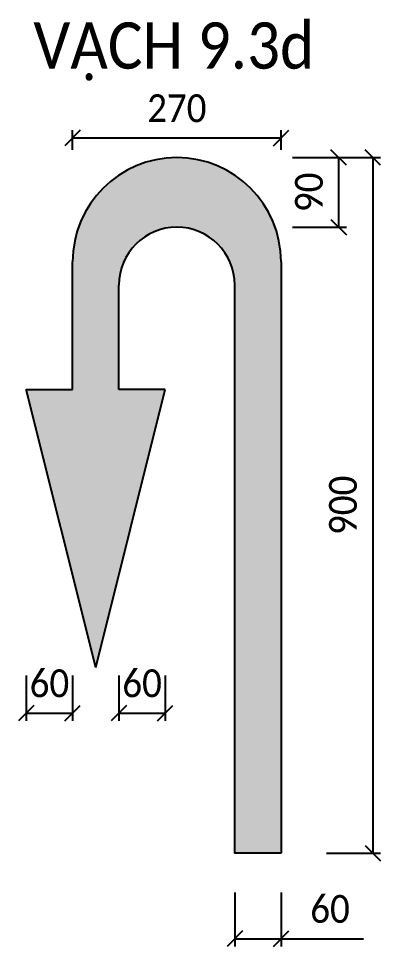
# Model space of a CAD drawing. Header units: metres. Extents: x 933 to 1419, y -2020 to 374.
# Drawn here: x 1057.3 to 1080.7, y -1600.3 to -1540.3 of the extents above; entities that cross this region are included whole.
import ezdxf
from ezdxf.enums import TextEntityAlignment as Align

# ---------------------------------------------------------------- set-up
doc = ezdxf.new("R2010")
doc.units = ezdxf.units.M
doc.layers.add('ATGT-DIM', color=30, linetype='Continuous')
doc.layers.add('ATGT-Text', color=3, linetype='Continuous')
doc.styles.add('ATGT-Text', font='calibril.ttf', dxfattribs={"width": 0.9})
doc.dimstyles.new('ATGT-DIM', dxfattribs={"dimtxt": 1.8, "dimasz": 1, "dimexe": 0.5, "dimexo": 0.5, "dimgap": 1, "dimtad": 1, "dimdec": 0, "dimlfac": 5, "dimtxsty": 'ATGT-Text', "dimblk": 'OBLIQUE', "dimcen": 0, "dimclrd": 30, "dimclre": 30, "dimclrt": 2, "dimadec": 0, "dimazin": 0, "dimtfac": 1, "dimtdec": 0, "dimtmove": 0, "dimatfit": 3, "dimfxl": 3, "dimfxlon": 1, "dimlwe": -1, "dimarcsym": 2})

# ---------------------------------------------------------------- blocks, each defined once
blk = doc.blocks.new('_Oblique')
at = {"color": 0, "linetype": 'ByBlock', "lineweight": -2}
blk.add_line((-0.5, -0.5), (0.5, 0.5), dxfattribs=at)
blk = doc.blocks.new('*D218')
at = {"layer": 'ATGT-DIM', "color": 30, "transparency": 16777216}
for p, q in [((7.676, -1914.105), (11.176, -1914.105)), ((7.676, -1918.605), (11.176, -1918.605))]:
    blk.add_line(p, q, dxfattribs=at)
at = {"layer": 'ATGT-DIM', "color": 30, "lineweight": -2, "transparency": 16777216}
blk.add_line((10.676, -1918.605), (10.676, -1914.105), dxfattribs=at)
at = {"layer": 'Defpoints', "color": 0, "transparency": 16777216}
for p in [(6.947, -1914.105), (10.676, -1914.105), (6.947, -1918.605)]:
    blk.add_point(p, dxfattribs=at)
at = {"layer": 'ATGT-DIM', "color": 30, "lineweight": -2, "transparency": 16777216}
for p, rotation in [((10.676, -1914.105), 90), ((10.676, -1918.605), 270)]:
    blk.add_blockref('_Oblique', p, dxfattribs=dict(at, rotation=rotation))
at = {"layer": 'ATGT-DIM', "color": 2, "transparency": 16777216, "insert": (8.757, -1916.355), "char_height": 1.8, "attachment_point": 5, "rotation": 90, "style": 'ATGT-Text'}
blk.add_mtext('90', dxfattribs=at)
blk = doc.blocks.new('*D223')
at = {"layer": 'ATGT-DIM', "color": 30, "transparency": 16777216}
for p, q in [((9.881, -1914.105), (13.381, -1914.105)), ((9.881, -1959.105), (13.381, -1959.105))]:
    blk.add_line(p, q, dxfattribs=at)
at = {"layer": 'ATGT-DIM', "color": 30, "lineweight": -2, "transparency": 16777216}
blk.add_line((12.881, -1914.105), (12.881, -1959.105), dxfattribs=at)
at = {"layer": 'Defpoints', "color": 0, "transparency": 16777216}
for p in [(6.947, -1914.105), (6.947, -1959.105), (12.881, -1959.105)]:
    blk.add_point(p, dxfattribs=at)
at = {"layer": 'ATGT-DIM', "color": 30, "lineweight": -2, "transparency": 16777216}
for p, rotation in [((12.881, -1914.105), 90), ((12.881, -1959.105), 270)]:
    blk.add_blockref('_Oblique', p, dxfattribs=dict(at, rotation=rotation))
at = {"layer": 'ATGT-DIM', "color": 2, "transparency": 16777216, "insert": (10.961, -1936.605), "char_height": 1.8, "attachment_point": 5, "rotation": 90, "style": 'ATGT-Text'}
blk.add_mtext('900', dxfattribs=at)
blk = doc.blocks.new('*D219')
at = {"layer": 'ATGT-DIM', "color": 30, "transparency": 16777216}
for p, q in [((-6.553, -1913.605), (-6.553, -1912.338)), ((6.947, -1913.605), (6.947, -1912.338))]:
    blk.add_line(p, q, dxfattribs=at)
at = {"layer": 'ATGT-DIM', "color": 30, "lineweight": -2, "transparency": 16777216}
blk.add_line((6.947, -1912.838), (-6.553, -1912.838), dxfattribs=at)
at = {"layer": 'Defpoints', "color": 0, "transparency": 16777216}
for p in [(-6.553, -1912.838), (-6.553, -1914.105), (6.947, -1914.105)]:
    blk.add_point(p, dxfattribs=at)
at = {"layer": 'ATGT-DIM', "color": 30, "lineweight": -2, "transparency": 16777216, "rotation": 180}
blk.add_blockref('_Oblique', (-6.553, -1912.838), dxfattribs=at)
at = {"layer": 'ATGT-DIM', "color": 30, "lineweight": -2, "transparency": 16777216}
blk.add_blockref('_Oblique', (6.947, -1912.838), dxfattribs=at)
at = {"layer": 'ATGT-DIM', "color": 2, "transparency": 16777216, "insert": (0.197, -1910.919), "char_height": 1.8, "attachment_point": 5, "style": 'ATGT-Text'}
blk.add_mtext('270', dxfattribs=at)
blk = doc.blocks.new('*D220')
at = {"layer": 'ATGT-DIM', "color": 30, "transparency": 16777216}
for p, q in [((3.947, -1961.646), (3.947, -1965.146)), ((6.947, -1961.646), (6.947, -1965.146))]:
    blk.add_line(p, q, dxfattribs=at)
at = {"layer": 'ATGT-DIM', "color": 30, "lineweight": -2, "transparency": 16777216}
for p, q in [((3.947, -1964.646), (6.947, -1964.646)), ((6.947, -1964.646), (12.287, -1964.646))]:
    blk.add_line(p, q, dxfattribs=at)
at = {"layer": 'Defpoints', "color": 0, "transparency": 16777216}
for p in [(3.947, -1959.105), (6.947, -1959.105), (6.947, -1964.646)]:
    blk.add_point(p, dxfattribs=at)
at = {"layer": 'ATGT-DIM', "color": 30, "lineweight": -2, "transparency": 16777216, "rotation": 180}
blk.add_blockref('_Oblique', (3.947, -1964.646), dxfattribs=at)
at = {"layer": 'ATGT-DIM', "color": 30, "lineweight": -2, "transparency": 16777216}
blk.add_blockref('_Oblique', (6.947, -1964.646), dxfattribs=at)
at = {"layer": 'ATGT-DIM', "color": 2, "transparency": 16777216, "insert": (10.117, -1962.727), "char_height": 1.8, "attachment_point": 5, "style": 'ATGT-Text'}
blk.add_mtext('60', dxfattribs=at)
blk = doc.blocks.new('*D221')
at = {"layer": 'ATGT-DIM', "color": 30, "transparency": 16777216}
for p, q in [((-9.553, -1947.605), (-9.553, -1950.547)), ((-6.553, -1947.605), (-6.553, -1950.547))]:
    blk.add_line(p, q, dxfattribs=at)
at = {"layer": 'ATGT-DIM', "color": 30, "lineweight": -2, "transparency": 16777216}
blk.add_line((-9.553, -1950.047), (-6.553, -1950.047), dxfattribs=at)
at = {"layer": 'Defpoints', "color": 0, "transparency": 16777216}
for p in [(-9.553, -1947.105), (-6.553, -1947.105), (-6.553, -1950.047)]:
    blk.add_point(p, dxfattribs=at)
at = {"layer": 'ATGT-DIM', "color": 30, "lineweight": -2, "transparency": 16777216, "rotation": 180}
blk.add_blockref('_Oblique', (-9.553, -1950.047), dxfattribs=at)
at = {"layer": 'ATGT-DIM', "color": 30, "lineweight": -2, "transparency": 16777216}
blk.add_blockref('_Oblique', (-6.553, -1950.047), dxfattribs=at)
at = {"layer": 'ATGT-DIM', "color": 2, "transparency": 16777216, "insert": (-8.053, -1948.127), "char_height": 1.8, "attachment_point": 5, "style": 'ATGT-Text'}
blk.add_mtext('60', dxfattribs=at)
blk = doc.blocks.new('*D222')
at = {"layer": 'ATGT-DIM', "color": 30, "transparency": 16777216}
for p, q in [((-3.553, -1947.605), (-3.553, -1950.547)), ((-0.553, -1947.605), (-0.553, -1950.547))]:
    blk.add_line(p, q, dxfattribs=at)
at = {"layer": 'ATGT-DIM', "color": 30, "lineweight": -2, "transparency": 16777216}
blk.add_line((-3.553, -1950.047), (-0.553, -1950.047), dxfattribs=at)
at = {"layer": 'Defpoints', "color": 0, "transparency": 16777216}
for p in [(-3.553, -1947.105), (-0.553, -1947.105), (-0.553, -1950.047)]:
    blk.add_point(p, dxfattribs=at)
at = {"layer": 'ATGT-DIM', "color": 30, "lineweight": -2, "transparency": 16777216, "rotation": 180}
blk.add_blockref('_Oblique', (-3.553, -1950.047), dxfattribs=at)
at = {"layer": 'ATGT-DIM', "color": 30, "lineweight": -2, "transparency": 16777216}
blk.add_blockref('_Oblique', (-0.553, -1950.047), dxfattribs=at)
at = {"layer": 'ATGT-DIM', "color": 2, "transparency": 16777216, "insert": (-2.053, -1948.127), "char_height": 1.8, "attachment_point": 5, "style": 'ATGT-Text'}
blk.add_mtext('60', dxfattribs=at)
blk = doc.blocks.new('ATGT-Vach9.3d9')
blk.add_hatch(color=256).paths.add_polyline_path([(-9, 30), (-9, 36.75, -1), (-1.5, 36.75), (-1.5, 0), (1.5, 0), (1.5, 38.25, 1), (-12, 38.25), (-12, 30), (-15, 30), (-10.5, 12), (-6, 30)])
for points in [[(-12, 30), (-12, 38.25)], [(1.5, 38.25), (1.5, 0)], [(-9, 30), (-9, 36.75)], [(1.5, 0), (-1.5, 0), (-1.5, 36.75)], [(-10.5, 12), (-15, 30)], [(-15, 30), (-12, 30)], [(-10.5, 12), (-6, 30)], [(-6, 30), (-9, 30)]]:
    blk.add_lwpolyline(points)
for centre, radius in [((-5.25, 38.25), 6.75), ((-5.25, 36.75), 3.75)]:
    blk.add_arc(centre, radius, 0, 180)
at = {"layer": 'ATGT-Text', "style": 'ATGT-Text', "width": 0.9}
blk.add_text('VẠCH 9.3d', height=3, dxfattribs=at).set_placement((-5.447, 50.75), align=Align.CENTER)
at = {"layer": 'ATGT-DIM'}
for base, p1, p2, picture, middle in [((-12, 46.266), (1.5, 45), (-12, 45), '*D219', (-5.25, 48.186)), ((1.5, -5.542), (-1.5, 0), (1.5, 0), '*D220', (4.67, -3.622))]:
    dim = blk.add_linear_dim(base=base, p1=p1, p2=p2, dimstyle='ATGT-DIM', override={"dimlfac": 20, "dimtxsty": 'ATGT-Text'}, dxfattribs=at)
    dim.commit()
    dim.dimension.update_dxf_attribs({"geometry": picture, "text_midpoint": middle, "insert": (-5.447, 1959.105)})
for base, p1, p2, picture, middle in [((5.229, 45), (1.5, 40.5), (1.5, 45), '*D218', (3.31, 42.75)), ((7.434, 0), (1.5, 45), (1.5, 0), '*D223', (5.514, 22.5))]:
    dim = blk.add_linear_dim(base=base, p1=p1, p2=p2, angle=90, dimstyle='ATGT-DIM', override={"dimlfac": 20, "dimtxsty": 'ATGT-Text'}, dxfattribs=at)
    dim.commit()
    dim.dimension.update_dxf_attribs({"geometry": picture, "text_midpoint": middle, "insert": (-5.447, 1959.105)})
for base, p1, p2, picture, middle in [((-12, 9.058), (-15, 12), (-12, 12), '*D221', (-13.5, 9.058)), ((-6, 9.058), (-9, 12), (-6, 12), '*D222', (-7.5, 9.058))]:
    dim = blk.add_linear_dim(base=base, p1=p1, p2=p2, dimstyle='ATGT-DIM', override={"dimlfac": 20, "dimtxsty": 'ATGT-Text'}, dxfattribs=at)
    dim.commit()
    dim.dimension.update_dxf_attribs({"geometry": picture, "text_midpoint": middle, "dimtype": 128, "insert": (-5.447, 1959.105)})

msp = doc.modelspace()

# ---------------------------------------------------------------- block references
msp.add_blockref('ATGT-Vach9.3d9', (1072.798, -1594.254))

doc.saveas('drawing.dxf')
